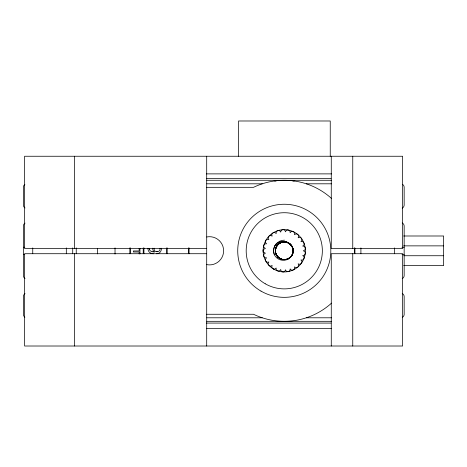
<?xml version="1.0" encoding="UTF-8"?>
<svg xmlns="http://www.w3.org/2000/svg" width="467" height="467" viewBox="0 0 467 467"><rect width="100%" height="100%" fill="white"/><g stroke="black" fill="none" stroke-linecap="round" stroke-linejoin="round"><path stroke-width="0.7" d="M275.337 250.674A8.92 8.902 -46.7 0 1 291.21 245.245A8.92 8.902 -37.4 0 1 293.153 250.797L293.13 251.491A8.92 8.902 45 0 1 290.562 257.083M275.396 250.446L275.39 250.686A8.92 8.902 3.4 0 1 284.35 241.912A8.92 8.902 3.4 0 1 293.229 250.802M275.39 250.616L275.396 250.528A8.92 8.902 -81.7 0 1 286.09 242.087A8.92 8.902 -81.3 0 0 275.396 250.51L275.39 250.545M291.291 256.249A8.92 8.902 38.5 0 1 290.211 257.41A8.92 8.902 51.2 0 1 275.378 250.797L275.39 250.761A8.92 8.902 55.2 0 0 289.563 257.965C284.987 262.337 276.686 260.3 274.31 254.544A10.648 10.648 0 0 1 274.438 246.722C276.073 242.741 280.229 240.032 284.537 240.155M274.438 246.722C277.019 241.217 285.08 239.332 289.552 243.651M156.708 253.809L158.762 253.237A4.688 4.688 0 0 0 160.741 251.31A5.843 5.843 0 0 0 161.424 248.497L161.43 248.234M157.554 251.707L156.55 251.707M154.39 251.923L154.063 251.935A6.982 6.982 0 0 1 152.084 251.643M206.321 173.882L331.646 173.882M206.472 178.522L331.033 178.522M206.828 180.28L331.529 180.28M274.619 180.986L276.073 180.986M292.838 180.986L294.298 180.986M206.817 183.805L262.256 183.805M306.294 183.805L331.681 183.805M206.7 187.331L253.534 187.331A70.523 70.523 0 0 1 331.576 198.498M403.651 235.998L443.65 235.993L443.65 265.606L403.651 265.6M403.651 245.864L443.65 245.87M23.35 247.271L24.804 247.271M401.982 247.271L404.159 247.271M206.7 248.543L24.599 248.543L24.599 156.252L402.624 156.252L402.624 248.543L331.272 248.543L331.272 156.252M206.7 253.715L24.599 253.715L24.599 346.012L402.624 346.012L402.624 253.715L331.272 253.715L331.272 346.012M23.35 254.322L24.804 254.322M401.982 254.322L404.159 254.322M403.651 255.735L443.65 255.741M206.7 314.268L253.534 314.268A70.523 70.523 0 0 0 331.576 303.101M206.817 317.793L262.256 317.793M306.294 317.793L331.681 317.793M206.828 321.319L331.529 321.319M206.472 323.076L331.033 323.076M206.321 328.377L331.646 328.377M151.01 253.242L153.024 253.774A14.973 14.973 0 0 0 153.287 253.809M292.92 248.759L292.873 248.555A8.92 8.902 -16.3 0 0 291.315 245.379M394.475 247.895L394.475 253.715M360.903 247.895L360.903 253.715M354.797 247.884L354.797 253.709M352.754 156.252L352.754 248.543M352.754 253.715L352.754 346.012M330.245 156.252L330.245 120.988L238.567 120.988L238.567 156.252M206.7 156.252L206.7 346.012M189.071 247.889L189.071 253.709M188.364 247.889L188.364 253.709M167.209 247.895L167.209 253.704M166.503 247.895L166.503 253.704M143.941 247.895L143.941 253.704M143.235 247.895L143.235 253.704M139.954 253.902L139.954 248.362L139.166 248.362L139.166 250.966L133.364 250.966L133.364 251.999L139.166 251.999L139.166 253.949M130.538 247.889L130.538 253.709M129.838 247.889L129.838 253.709M115.028 247.878L115.028 254.054M76.238 247.884L76.238 253.709M74.463 156.252L74.463 248.543M74.463 253.715L74.463 346.012M72.712 247.889L72.712 253.709M66.314 247.895L66.314 253.715M32.748 247.895L32.748 253.715M147.963 248.257A5.873 5.873 0 0 0 148.693 251.31A4.962 4.962 0 0 0 151.016 253.231M152.656 248.187A4.974 4.974 0 0 0 153.129 250.347A4.256 4.256 0 0 0 154.379 251.935M152.09 251.625A5.341 5.341 0 0 1 150.526 250.966A3.018 3.018 0 0 1 149.627 249.851M149.609 249.863A3.462 3.462 0 0 1 149.294 248.298M157.554 251.701A2.82 2.82 0 0 0 159.282 250.878A3.1 3.1 0 0 0 160.088 248.724A3.275 3.275 0 0 0 160.07 248.246M154.104 248.181A3.38 3.38 0 0 0 154.092 248.672A3.251 3.251 0 0 0 154.834 250.902A2.72 2.72 0 0 0 156.55 251.695M275.349 250.767A8.92 8.902 3.1 0 1 284.286 241.918A8.92 8.902 3.1 0 1 293.188 250.802A8.885 8.885 0 0 1 279.832 258.496A8.885 8.885 0 0 1 279.832 243.103A8.885 8.885 0 0 1 293.159 250.797A8.92 8.902 12.9 0 1 292.908 252.898M274.438 254.877A10.677 10.665 -21.1 0 1 273.627 250.797A10.677 10.665 5.6 0 1 276.738 243.26M275.372 250.505A8.92 8.902 -38.2 0 1 291.344 245.373M292.902 252.951A8.92 8.902 -1 0 1 278.595 257.702A8.92 8.902 -1 0 1 280.416 242.764A8.92 8.902 -1 0 1 293.159 250.802A8.92 8.902 1.3 0 1 290.141 257.463M292.937 252.91A8.92 8.902 -2.7 0 1 275.355 250.797L275.39 250.761A8.92 8.902 14.7 0 0 292.978 252.735M290.229 257.422A8.92 8.902 50.2 0 1 276.411 254.929A8.92 8.902 50.2 0 1 282.126 242.116A8.92 8.902 50.2 0 1 293.194 250.773M278.063 244.445A8.92 8.902 46.3 0 1 281.718 242.291A8.92 8.902 77 0 1 290.293 244.27M354.733 247.889A70.523 70.523 0 0 1 354.733 253.709M25.055 223.098A3.526 3.526 0 0 0 23.35 226.116L23.35 275.483A3.526 3.526 0 0 0 25.055 278.501M24.891 184.418A3.526 3.526 0 0 0 23.35 187.331L23.35 204.96A3.526 3.526 0 0 0 25.055 207.978M25.055 293.615A3.526 3.526 0 0 0 23.35 296.638L23.35 314.268A3.526 3.526 0 0 0 24.891 317.181M402.227 208.107A3.526 3.526 0 0 0 404.159 204.96L404.159 187.331A3.526 3.526 0 0 0 402.396 184.278M402.227 278.624A3.526 3.526 0 0 0 404.159 275.483L404.159 226.116A3.526 3.526 0 0 0 402.227 222.969M402.396 317.321A3.526 3.526 0 0 0 404.159 314.268L404.159 296.638A3.526 3.526 0 0 0 402.227 293.492M206.7 236.979A14.103 14.103 0 0 1 223.629 250.797A14.103 14.103 0 0 1 206.7 264.62M97.51 253.879A42.31 42.31 0 0 1 97.469 248.333M263.119 250.656L263.149 251.941L265.396 253.184C262.372 253.925 263.575 258.613 266.587 257.802C263.837 259.273 266.167 263.516 268.881 261.981C266.587 264.089 269.897 267.62 272.144 265.46C270.446 268.07 274.532 270.667 276.172 268.017C275.174 270.965 279.78 272.465 280.708 269.488C280.48 272.6 285.308 272.903 285.471 269.786C286.02 272.856 290.772 271.952 290.153 268.893C291.449 271.73 295.827 269.669 294.467 266.861C296.428 269.29 300.158 266.202 298.144 263.826C300.643 265.682 303.492 261.765 300.946 259.967C303.83 261.146 305.616 256.646 302.704 255.531C305.792 255.957 306.399 251.153 303.299 250.797C306.399 250.446 305.792 245.642 302.704 246.068C305.616 244.953 303.83 240.452 300.946 241.632C303.492 239.828 300.643 235.911 298.144 237.773C300.158 235.397 296.428 232.309 294.467 234.732C295.827 231.93 291.449 229.869 290.153 232.706C290.772 229.647 286.02 228.742 285.471 231.807C285.308 228.696 280.48 228.999 280.708 232.111C279.78 229.134 275.174 230.628 276.172 233.582C274.532 230.931 270.446 233.523 272.144 236.139C269.897 233.979 266.587 237.51 268.881 239.618C266.167 238.082 263.837 242.326 266.587 243.797C263.575 242.986 262.372 247.673 265.396 248.415L263.149 249.652L263.119 250.656M273.697 269.12A21.155 21.155 0 0 0 305.43 250.797A21.155 21.155 0 0 0 273.697 232.478A21.155 21.155 0 0 0 273.697 269.12M261 291.104A46.542 46.542 0 0 0 330.817 250.797A46.542 46.542 0 0 0 261 210.489A46.542 46.542 0 0 0 261 291.104M265.233 283.778A38.078 38.078 0 0 0 322.353 250.797A38.078 38.078 0 0 0 265.233 217.82A38.078 38.078 0 0 0 265.233 283.778"/></g></svg>
